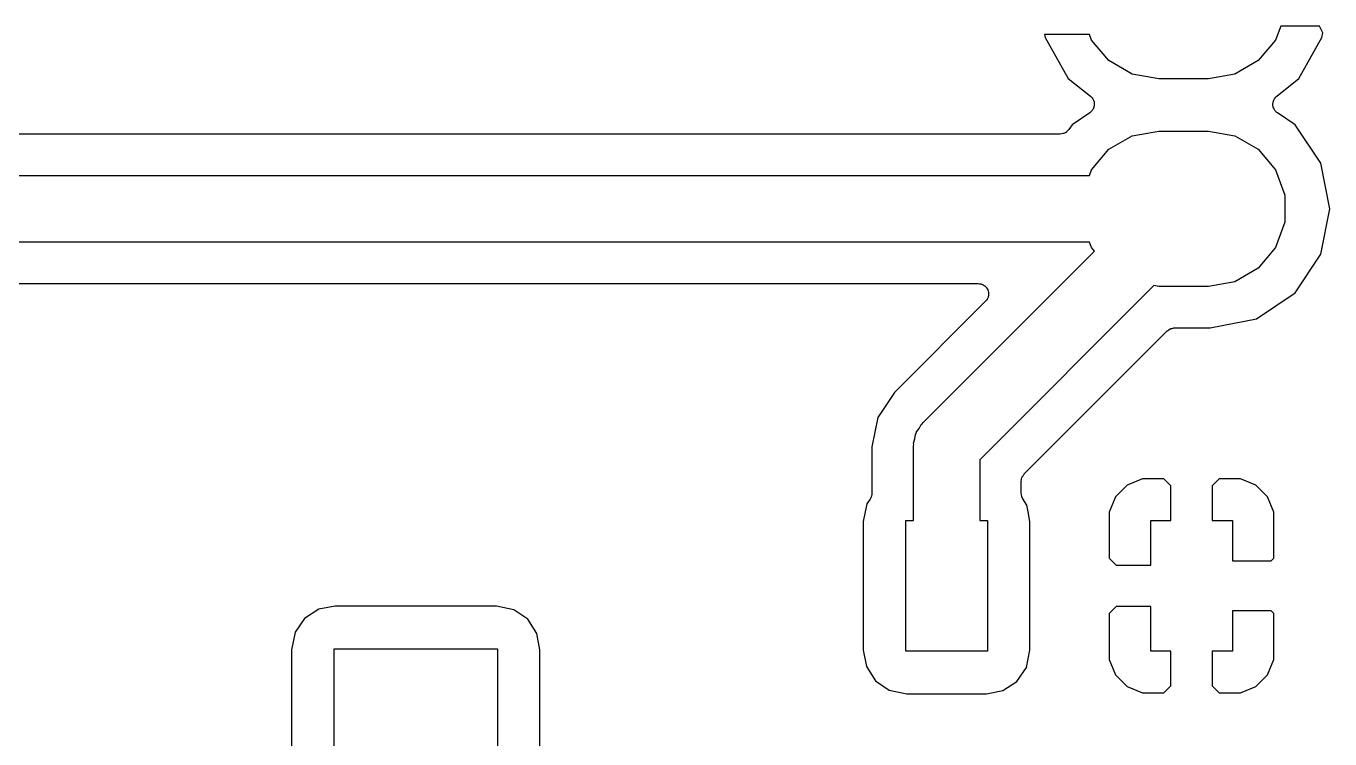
# Model space of a CAD drawing. Extents: x -71.9 to -7.4, y 11.1 to 59.4.
# Drawn here: x -56.97 to -41, y 28.42 to 37.14 of the extents above; entities that cross this region are included whole.
import ezdxf

# ---------------------------------------------------------------- set-up
doc = ezdxf.new("R2010")
doc.units = 0
doc.header["$MEASUREMENT"] = 0
doc.layers.add('BLACK', color=7, linetype='CONTINUOUS')

msp = doc.modelspace()

# ---------------------------------------------------------------- linework, layer by layer
at = {"layer": 'Black'}
for p, q in [((-41.6035, 37.1388), (-41.6654, 36.9686)), ((-41.1268, 37.1388), (-41.6035, 37.1388)), ((-41.0864, 37.0561), (-41.1268, 37.1388)), ((-41.0995, 37.0009), (-41.0864, 37.0561)), ((-43.9454, 37.0372), (-44.495, 37.0372)), ((-44.495, 37.0372), (-44.4864, 37.0009)), ((-44.4864, 37.0009), (-44.2049, 36.4966)), ((-43.9204, 36.9686), (-43.9454, 37.0372)), ((-43.7083, 36.7159), (-43.9204, 36.9686)), ((-41.6654, 36.9686), (-41.8775, 36.7159)), ((-41.3809, 36.4966), (-41.0995, 37.0009)), ((-43.4226, 36.5509), (-43.7083, 36.7159)), ((-41.8775, 36.7159), (-42.1632, 36.5509)), ((-44.2049, 36.4966), (-43.9343, 36.2827)), ((-43.0977, 36.4936), (-43.4226, 36.5509)), ((-42.4881, 36.4936), (-43.0977, 36.4936)), ((-42.1632, 36.5509), (-42.4881, 36.4936)), ((-41.6515, 36.2827), (-41.3809, 36.4966)), ((-43.9343, 36.2827), (-43.9285, 36.2761)), ((-43.9285, 36.2761), (-43.9214, 36.2709)), ((-43.9214, 36.2709), (-43.9139, 36.2598)), ((-43.9139, 36.2598), (-43.905, 36.2498)), ((-43.905, 36.2498), (-43.9018, 36.2416)), ((-41.6841, 36.2416), (-41.6808, 36.2498)), ((-41.6808, 36.2498), (-41.6719, 36.2598)), ((-41.6719, 36.2598), (-41.6645, 36.2709)), ((-41.6645, 36.2709), (-41.6574, 36.2761)), ((-41.6574, 36.2761), (-41.6515, 36.2827)), ((-43.9204, 36.0987), (-43.9287, 36.0882)), ((-43.9107, 36.108), (-43.9204, 36.0987)), ((-43.9068, 36.1159), (-43.9107, 36.108)), ((-43.9013, 36.1228), (-43.9068, 36.1159)), ((-43.9018, 36.2416), (-43.8969, 36.2342)), ((-43.8971, 36.1355), (-43.9013, 36.1228)), ((-43.8912, 36.1476), (-43.8971, 36.1355)), ((-43.8969, 36.2342), (-43.8937, 36.2212)), ((-43.8937, 36.2212), (-43.8887, 36.2088)), ((-43.8902, 36.1563), (-43.8912, 36.1476)), ((-43.8875, 36.1647), (-43.8902, 36.1563)), ((-43.8887, 36.2088), (-43.8885, 36.2)), ((-43.8885, 36.2), (-43.8864, 36.1914)), ((-43.8864, 36.1914), (-43.8878, 36.1781)), ((-43.8878, 36.1781), (-43.8875, 36.1647)), ((-41.6995, 36.1914), (-41.6974, 36.2)), ((-41.698, 36.1781), (-41.6995, 36.1914)), ((-41.6984, 36.1647), (-41.698, 36.1781)), ((-41.6956, 36.1563), (-41.6984, 36.1647)), ((-41.6974, 36.2), (-41.6971, 36.2088)), ((-41.6971, 36.2088), (-41.6922, 36.2212)), ((-41.6947, 36.1476), (-41.6956, 36.1563)), ((-41.6887, 36.1355), (-41.6947, 36.1476)), ((-41.6922, 36.2212), (-41.689, 36.2342)), ((-41.689, 36.2342), (-41.6841, 36.2416)), ((-41.6845, 36.1228), (-41.6887, 36.1355)), ((-41.679, 36.1159), (-41.6845, 36.1228)), ((-41.6751, 36.108), (-41.679, 36.1159)), ((-41.6655, 36.0987), (-41.6751, 36.108)), ((-41.6572, 36.0882), (-41.6655, 36.0987)), ((-44.1591, 35.9328), (-44.198, 35.8745)), ((-43.9426, 36.0775), (-44.1591, 35.9328)), ((-43.9362, 36.0836), (-43.9426, 36.0775)), ((-43.9287, 36.0882), (-43.9362, 36.0836)), ((-41.6497, 36.0836), (-41.6572, 36.0882)), ((-41.6433, 36.0775), (-41.6497, 36.0836)), ((-41.4268, 35.9328), (-41.6433, 36.0775)), ((-41.1113, 35.4606), (-41.4268, 35.9328)), ((-44.3036, 35.818), (-61.2541, 35.818)), ((-44.286, 35.8212), (-44.3036, 35.818)), ((-44.2681, 35.8231), (-44.286, 35.8212)), ((-44.2643, 35.825), (-44.2681, 35.8231)), ((-44.2602, 35.8257), (-44.2643, 35.825)), ((-44.2447, 35.8347), (-44.2602, 35.8257)), ((-44.2285, 35.8426), (-44.2447, 35.8347)), ((-44.2256, 35.8457), (-44.2285, 35.8426)), ((-44.222, 35.8478), (-44.2256, 35.8457)), ((-44.2105, 35.8615), (-44.222, 35.8478)), ((-44.198, 35.8745), (-44.2105, 35.8615)), ((-43.7083, 35.6314), (-43.4226, 35.7963)), ((-43.4226, 35.7963), (-43.0977, 35.8536)), ((-43.0977, 35.8536), (-42.4881, 35.8536)), ((-42.4881, 35.8536), (-42.1632, 35.7963)), ((-42.1632, 35.7963), (-41.8775, 35.6314)), ((-43.9204, 35.3786), (-43.7083, 35.6314)), ((-41.8775, 35.6314), (-41.6654, 35.3786)), ((-41.0005, 34.9036), (-41.1113, 35.4606)), ((-61.5171, 35.31), (-43.9454, 35.31)), ((-43.9454, 35.31), (-43.9204, 35.3786)), ((-41.6654, 35.3786), (-41.5526, 35.0686)), ((-41.5526, 35.0686), (-41.5526, 34.7387)), ((-41.1113, 34.3466), (-41.0005, 34.9036)), ((-41.5526, 34.7387), (-41.6654, 34.4286)), ((-43.9454, 34.4972), (-61.6854, 34.4972)), ((-43.9204, 34.4286), (-43.9454, 34.4972)), ((-45.9824, 32.2889), (-43.8849, 34.3864)), ((-43.8849, 34.3864), (-43.9204, 34.4286)), ((-41.6654, 34.4286), (-41.8775, 34.1759)), ((-41.4268, 33.8744), (-41.1113, 34.3466)), ((-41.8775, 34.1759), (-42.1632, 34.0109)), ((-61.6729, 33.9892), (-45.3071, 33.9892)), ((-45.3071, 33.9892), (-45.2907, 33.9864)), ((-45.2907, 33.9864), (-45.2742, 33.9849)), ((-43.1576, 33.9642), (-45.2886, 31.8332)), ((-45.2742, 33.9849), (-45.2691, 33.9826)), ((-45.2691, 33.9826), (-45.2636, 33.9816)), ((-45.2636, 33.9816), (-45.2493, 33.9733)), ((-45.2493, 33.9733), (-45.2342, 33.9663)), ((-45.2342, 33.9663), (-45.2303, 33.9623)), ((-45.2303, 33.9623), (-45.2254, 33.9595)), ((-45.2254, 33.9595), (-45.2148, 33.9468)), ((-45.2148, 33.9468), (-45.203, 33.9351)), ((-45.203, 33.9351), (-45.2007, 33.93)), ((-45.2007, 33.93), (-45.1971, 33.9257)), ((-45.1971, 33.9257), (-45.1914, 33.9101)), ((-45.1914, 33.9101), (-45.1844, 33.8951)), ((-45.1844, 33.8951), (-45.1839, 33.8895)), ((-45.1839, 33.8895), (-45.182, 33.8843)), ((-45.182, 33.8843), (-45.182, 33.8677)), ((-45.182, 33.8677), (-45.1806, 33.8512)), ((-43.0977, 33.9536), (-43.1576, 33.9642)), ((-42.4881, 33.9536), (-43.0977, 33.9536)), ((-42.1632, 34.0109), (-42.4881, 33.9536)), ((-41.899, 33.5589), (-41.4268, 33.8744)), ((-45.2173, 33.7724), (-46.3327, 32.657)), ((-45.2078, 33.786), (-45.2173, 33.7724)), ((-45.1971, 33.7987), (-45.2078, 33.786)), ((-45.1952, 33.804), (-45.1971, 33.7987)), ((-45.192, 33.8086), (-45.1952, 33.804)), ((-45.1877, 33.8246), (-45.192, 33.8086)), ((-45.182, 33.8402), (-45.1877, 33.8246)), ((-45.1806, 33.8512), (-45.182, 33.8458)), ((-45.182, 33.8458), (-45.182, 33.8402)), ((-42.4685, 33.4456), (-41.899, 33.5589)), ((-44.7434, 31.66), (-42.995, 33.4084)), ((-42.995, 33.4084), (-42.9904, 33.4116)), ((-42.9904, 33.4116), (-42.9868, 33.4159)), ((-42.9868, 33.4159), (-42.9724, 33.4242)), ((-42.9724, 33.4242), (-42.9588, 33.4337)), ((-42.9588, 33.4337), (-42.9534, 33.4352)), ((-42.9534, 33.4352), (-42.9486, 33.438)), ((-42.9486, 33.438), (-42.9323, 33.4409)), ((-42.9323, 33.4409), (-42.9162, 33.4452)), ((-42.9162, 33.4452), (-42.9107, 33.4447)), ((-42.9107, 33.4447), (-42.9052, 33.4456)), ((-42.9052, 33.4456), (-42.4685, 33.4456)), ((-46.3327, 32.657), (-46.5375, 32.3505)), ((-46.5375, 32.3505), (-46.6094, 31.9891)), ((-46.0329, 32.2168), (-46.0063, 32.2628)), ((-46.0063, 32.2628), (-45.9926, 32.2743)), ((-45.9926, 32.2743), (-45.9824, 32.2889)), ((-46.0861, 32.0883), (-46.0769, 32.1406)), ((-46.0769, 32.1406), (-46.0679, 32.156)), ((-46.0679, 32.156), (-46.0633, 32.1733)), ((-46.0633, 32.1733), (-46.0329, 32.2168)), ((-46.6094, 31.9891), (-46.6094, 31.4234)), ((-46.1014, 32.0016), (-46.0983, 32.0192)), ((-46.1014, 31.091), (-46.1014, 32.0016)), ((-46.0999, 32.037), (-46.0861, 32.0883)), ((-46.0983, 32.0192), (-46.0999, 32.037)), ((-45.2886, 31.8332), (-45.2886, 31.091)), ((-44.7729, 31.6136), (-44.7701, 31.6185)), ((-44.7701, 31.6185), (-44.7687, 31.6239)), ((-44.7687, 31.6239), (-44.7592, 31.6375)), ((-44.7592, 31.6375), (-44.7509, 31.6518)), ((-44.7509, 31.6518), (-44.7466, 31.6554)), ((-44.7466, 31.6554), (-44.7434, 31.66)), ((-44.7806, 31.5702), (-44.7796, 31.5757)), ((-44.7806, 31.4223), (-44.7806, 31.5702)), ((-44.7801, 31.5813), (-44.7758, 31.5973)), ((-44.7796, 31.5757), (-44.7801, 31.5813)), ((-44.7758, 31.5973), (-44.7729, 31.6136)), ((-43.4828, 31.5217), (-43.6257, 31.3788)), ((-43.296, 31.599), (-43.4828, 31.5217)), ((-43.0334, 31.599), (-43.296, 31.599)), ((-42.949, 31.5146), (-43.0334, 31.599)), ((-42.949, 31.091), (-42.949, 31.5146)), ((-42.3566, 31.599), (-42.441, 31.5146)), ((-42.441, 31.5146), (-42.441, 31.091)), ((-42.094, 31.599), (-42.3566, 31.599)), ((-41.9072, 31.5217), (-42.094, 31.599)), ((-41.7643, 31.3788), (-41.9072, 31.5217)), ((-46.6315, 31.3518), (-46.6721, 31.2925)), ((-46.625, 31.3662), (-46.6315, 31.3518)), ((-46.6171, 31.38), (-46.625, 31.3662)), ((-46.616, 31.3862), (-46.6171, 31.38)), ((-46.6134, 31.392), (-46.616, 31.3862)), ((-46.6122, 31.4078), (-46.6134, 31.392)), ((-46.6094, 31.4234), (-46.6122, 31.4078)), ((-44.7781, 31.4084), (-44.7806, 31.4223)), ((-44.7775, 31.3942), (-44.7781, 31.4084)), ((-44.7743, 31.3868), (-44.7775, 31.3942)), ((-44.7729, 31.3789), (-44.7743, 31.3868)), ((-44.7659, 31.3666), (-44.7729, 31.3789)), ((-44.7604, 31.3536), (-44.7659, 31.3666)), ((-44.7121, 31.2785), (-44.7604, 31.3536)), ((-43.6257, 31.3788), (-43.703, 31.192)), ((-41.687, 31.192), (-41.7643, 31.3788)), ((-46.6721, 31.2925), (-46.7154, 31.0783)), ((-44.6961, 31.1938), (-44.7121, 31.2785)), ((-44.6746, 31.0792), (-44.6961, 31.1938)), ((-43.703, 31.192), (-43.703, 30.6294)), ((-41.687, 30.6294), (-41.687, 31.192)), ((-46.7154, 31.0783), (-46.7154, 29.5028)), ((-46.195, 29.491), (-46.195, 31.091)), ((-46.195, 31.091), (-46.1014, 31.091)), ((-45.2886, 31.091), (-45.195, 31.091)), ((-45.195, 31.091), (-45.195, 29.491)), ((-44.6746, 30.0053), (-44.6746, 31.0792)), ((-43.195, 30.545), (-43.195, 31.091)), ((-43.195, 31.091), (-42.949, 31.091)), ((-42.441, 31.091), (-42.195, 31.091)), ((-42.195, 31.091), (-42.195, 30.5958)), ((-43.703, 30.6294), (-43.6186, 30.545)), ((-43.6186, 30.545), (-43.195, 30.545)), ((-42.195, 30.5958), (-41.7206, 30.5958)), ((-41.7206, 30.5958), (-41.687, 30.6294)), ((-53.1842, 30.0404), (-53.3835, 30.0029)), ((-51.2087, 30.0404), (-53.1842, 30.0404)), ((-50.9945, 29.9971), (-51.2087, 30.0404)), ((-43.6186, 30.037), (-43.703, 29.9526)), ((-43.195, 30.037), (-43.6186, 30.037)), ((-43.195, 29.491), (-43.195, 30.037)), ((-53.5571, 29.8912), (-53.6731, 29.7215)), ((-53.3835, 30.0029), (-53.5571, 29.8912)), ((-50.8248, 29.8811), (-50.9945, 29.9971)), ((-50.7131, 29.7075), (-50.8248, 29.8811)), ((-44.6746, 29.5037), (-44.6746, 30.0053)), ((-43.703, 29.9526), (-43.703, 29.39)), ((-42.195, 29.9862), (-42.195, 29.491)), ((-41.7206, 29.9862), (-42.195, 29.9862)), ((-41.687, 29.9526), (-41.7206, 29.9862)), ((-41.687, 29.8493), (-41.687, 29.9526)), ((-53.6731, 29.7215), (-53.7164, 29.5073)), ((-50.6756, 29.5082), (-50.7131, 29.7075)), ((-41.687, 29.39), (-41.687, 29.8493)), ((-53.7164, 29.5073), (-53.7164, 27.2292)), ((-53.196, 25.7952), (-53.196, 29.52)), ((-53.196, 29.52), (-51.196, 29.52)), ((-51.196, 29.52), (-51.196, 25.3462)), ((-50.6756, 25.7781), (-50.6756, 29.5082)), ((-46.7154, 29.5028), (-46.6779, 29.3035)), ((-45.195, 29.491), (-46.195, 29.491)), ((-44.7179, 29.2895), (-44.6746, 29.5037)), ((-43.703, 29.39), (-43.6257, 29.2032)), ((-42.949, 29.491), (-43.195, 29.491)), ((-42.949, 29.0674), (-42.949, 29.491)), ((-42.195, 29.491), (-42.441, 29.491)), ((-42.441, 29.491), (-42.441, 29.0674)), ((-41.7643, 29.2032), (-41.687, 29.39)), ((-46.6779, 29.3035), (-46.5662, 29.1299)), ((-44.8339, 29.1198), (-44.7179, 29.2895)), ((-46.5662, 29.1299), (-46.3965, 29.0139)), ((-45.0075, 29.0081), (-44.8339, 29.1198)), ((-43.6257, 29.2032), (-43.4828, 29.0603)), ((-43.0334, 28.983), (-42.949, 29.0674)), ((-42.441, 29.0674), (-42.3566, 28.983)), ((-41.9072, 29.0603), (-41.7643, 29.2032)), ((-46.3965, 29.0139), (-46.1823, 28.9706)), ((-46.1823, 28.9706), (-45.2068, 28.9706)), ((-45.2068, 28.9706), (-45.0075, 29.0081)), ((-43.4828, 29.0603), (-43.296, 28.983)), ((-43.296, 28.983), (-43.0334, 28.983)), ((-42.3566, 28.983), (-42.094, 28.983)), ((-42.094, 28.983), (-41.9072, 29.0603))]:
    msp.add_line(p, q, dxfattribs=at)

doc.saveas('drawing.dxf')
